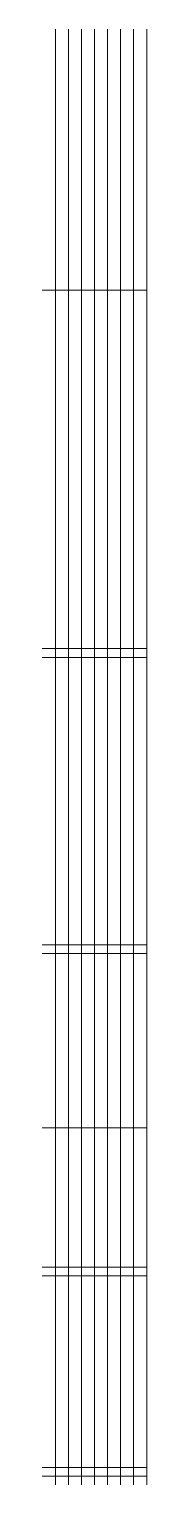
# Model space of a CAD drawing. Header units: inches. Extents: x -613 to 610, y 0 to 507.
# Drawn here: x 574 to 610, y 5 to 506 of the extents above; entities that cross this region are included whole.
import ezdxf

# ---------------------------------------------------------------- set-up
doc = ezdxf.new("R2010")
doc.units = ezdxf.units.IN
doc.header["$MEASUREMENT"] = 0
doc.layers.get('0').update_dxf_attribs({"color": 1, "lineweight": 9})

msp = doc.modelspace()

# ---------------------------------------------------------------- linework, layer by layer
at = {"lineweight": 5}
for p, q in [((578.9, 4.96), (578.9, 506.31)), ((583.4, 4.96), (583.4, 506.31)), ((587.9, 4.96), (587.9, 506.31)), ((592.4, 4.96), (592.4, 506.31)), ((596.9, 4.96), (596.9, 506.31)), ((601.4, 4.96), (601.4, 506.31)), ((605.9, 4.96), (605.9, 506.31)), ((610.4, 4.96), (610.4, 506.31)), ((574.4, 416.46), (610.4, 416.46)), ((574.4, 292.96), (610.4, 292.96)), ((574.4, 289.96), (610.4, 289.96)), ((574.4, 190.96), (610.4, 190.96)), ((574.4, 187.96), (610.4, 187.96)), ((574.4, 127.96), (610.4, 127.96)), ((574.4, 79.96), (610.4, 79.96)), ((574.4, 76.96), (610.4, 76.96)), ((574.4, 10.96), (610.4, 10.96)), ((574.4, 7.96), (610.4, 7.96))]:
    msp.add_line(p, q, dxfattribs=at)

doc.saveas('drawing.dxf')
